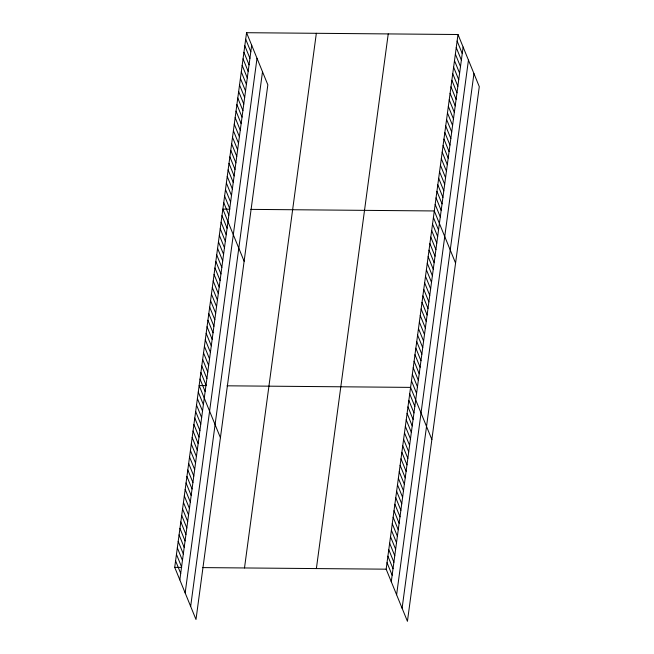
<?xml version="1.0" encoding="UTF-8"?>
<svg xmlns="http://www.w3.org/2000/svg" width="654" height="654" viewBox="0 0 654 654"><rect width="100%" height="100%" fill="white"/><g stroke="black" fill="none" stroke-linecap="round" stroke-linejoin="round"><path stroke-width="0.98" d="M246.566 32.7L267.838 84.824L195.996 619.485L174.716 567.353L246.566 32.7L458.004 34.515L479.284 86.647L407.434 621.3L386.162 569.176L458.004 34.515M179.834 579.885L251.684 45.232M185.164 592.957L257.014 58.296M190.657 606.413L262.507 71.76M244.498 567.958L316.34 33.297M316.381 568.571L388.231 33.918M391.272 581.708L463.122 47.047M396.61 594.772L468.452 60.119M402.104 608.236L473.946 73.575M229.832 209.198L222.859 209.133L244.13 261.265M250.768 209.378L434.297 210.956L455.568 263.08M206.124 385.631L199.151 385.574L220.423 437.698M227.061 385.811L410.589 387.389L431.861 439.521M174.716 567.353L181.698 567.419M202.626 567.598L386.162 569.176M457.13 41.055L462.247 53.587M456.255 47.587L461.364 60.119M455.372 54.119L460.49 66.651M454.497 60.659L459.607 73.191M453.614 67.19L458.732 79.723M452.74 73.722L457.857 86.254M451.865 80.262L456.974 92.794M450.982 86.794L456.1 99.326M450.107 93.326L455.217 105.866M449.224 99.866L454.342 112.398M448.35 106.398L453.459 118.93M447.467 112.929L452.584 125.47M446.592 119.469L451.71 132.002M445.717 126.001L450.827 138.534M444.834 132.533L449.952 145.074M443.96 139.073L449.069 151.605M443.077 145.605L448.194 158.137M442.202 152.145L447.32 164.677M441.319 158.677L446.437 171.209M440.444 165.209L445.562 177.741M439.57 171.749L444.679 184.281M438.687 178.28L443.804 190.813M437.812 184.812L442.921 197.345M436.929 191.352L442.047 203.885M436.054 197.884L441.172 210.416M435.18 204.416L440.289 216.948M433.422 217.488L438.532 230.02M432.539 224.02L437.657 236.56M431.665 230.56L436.782 243.092M430.782 237.091L435.899 249.624M429.907 243.623L435.024 256.164M429.032 250.163L434.142 262.695M428.149 256.695L433.267 269.227M427.275 263.227L432.384 275.767M426.392 269.767L431.509 282.299M425.517 276.299L430.634 288.831M424.642 282.83L429.752 295.371M423.759 289.37L428.877 301.903M422.885 295.902L427.994 308.435M422.002 302.442L427.119 314.975M421.127 308.974L426.244 321.506M420.244 315.506L425.362 328.038M419.369 322.046L424.487 334.578M418.495 328.578L423.604 341.11M417.612 335.11L422.729 347.642M416.737 341.65L421.846 354.182M415.854 348.181L420.972 360.714M414.979 354.713L420.097 367.246M414.105 361.253L419.214 373.786M413.222 367.785L418.339 380.317M412.347 374.317L417.456 386.857M411.464 380.857L416.582 393.389M409.715 393.88L414.832 406.412M408.84 400.371L413.957 412.911M407.973 406.87L413.083 419.402M407.099 413.361L412.216 425.893M406.224 419.852L411.341 432.384M405.357 426.343L410.467 438.875M245.691 39.232L250.801 51.772M404.483 432.834L409.592 445.366M244.809 45.772L249.926 58.304M403.608 439.325L408.725 451.865M243.934 52.304L249.051 64.836M402.733 445.824L407.851 458.356M243.051 58.835L248.168 71.376M401.867 452.315L406.976 464.847M242.176 65.375L247.294 77.908M400.992 458.806L406.109 471.338M241.301 71.907L246.411 84.44M400.117 465.296L405.235 477.829M240.419 78.439L245.536 90.98M399.251 471.787L404.36 484.32M239.544 84.979L244.653 97.511M398.376 478.278L403.485 490.811M238.661 91.511L243.778 104.043M397.501 484.769L402.619 497.31M237.786 98.043L242.904 110.583M396.626 491.268L401.744 503.801M236.912 104.583L242.021 117.115M395.76 497.759L400.869 510.292M236.029 111.115L241.146 123.647M394.885 504.25L400.003 516.783M235.154 117.655L240.263 130.187M394.01 510.741L399.128 523.274M234.271 124.186L239.389 136.719M393.136 517.232L398.253 529.765M233.396 130.718L238.514 143.251M392.269 523.723L397.379 536.264M232.513 137.258L237.631 149.791M391.394 530.222L396.512 542.755M231.639 143.79L236.756 156.322M390.52 536.713L395.637 549.246M230.764 150.322L235.873 162.854M389.653 543.204L394.763 555.736M229.881 156.862L234.999 169.394M388.778 549.695L393.896 562.227M229.006 163.394L234.116 175.926M387.904 556.186L393.021 568.718M228.123 169.926L233.241 182.458M387.029 562.677L392.147 575.218M227.249 176.466L232.366 188.998M226.374 182.997L231.483 195.53M225.491 189.529L230.609 202.07M224.616 196.069L229.726 208.601M223.733 202.601L228.851 215.133M221.976 215.673L227.093 228.205M221.101 222.205L226.219 234.737M220.226 228.737L225.336 241.277M219.343 235.276L224.461 247.809M218.469 241.808L223.578 254.341M217.586 248.348L222.703 260.881M216.711 254.88L221.829 267.412M215.828 261.412L220.946 273.944M214.953 267.952L220.071 280.484M214.079 274.484L219.188 287.016M213.196 281.016L218.313 293.548M212.321 287.556L217.43 300.088M211.438 294.087L216.556 306.62M210.563 300.619L215.681 313.152M209.689 307.159L214.798 319.692M208.806 313.691L213.923 326.223M207.931 320.223L213.041 332.763M207.048 326.763L212.166 339.295M206.173 333.295L211.291 345.827M205.291 339.827L210.408 352.367M204.416 346.367L209.533 358.899M203.541 352.898L208.651 365.431M202.658 359.43L207.776 371.971M201.784 365.97L206.893 378.502M200.901 372.502L206.018 385.034M200.026 379.042L205.143 391.574M198.276 392.065L203.386 404.597M197.402 398.556L202.519 411.088M196.527 405.047L201.645 417.579M195.66 411.546L200.77 424.078M194.786 418.037L199.903 430.569M193.911 424.528L199.029 437.06M193.044 431.019L198.154 443.551M192.17 437.51L197.279 450.042M191.295 444.001L196.413 456.533M190.42 450.492L195.538 463.032M189.554 456.991L194.663 469.523M188.679 463.482L193.797 476.014M187.804 469.973L192.922 482.505M186.93 476.464L192.047 488.996M186.063 482.954L191.172 495.487M185.188 489.445L190.306 501.986M184.314 495.945L189.431 508.477M183.447 502.436L188.556 514.968M182.572 508.926L187.69 521.459M181.698 515.417L186.815 527.95M180.823 521.908L185.94 534.441M179.956 528.399L185.066 540.94M179.082 534.898L184.199 547.431M178.207 541.389L183.324 553.922M177.34 547.88L182.45 560.413M176.466 554.371L181.575 566.904M175.591 560.862L180.708 573.394"/></g></svg>
